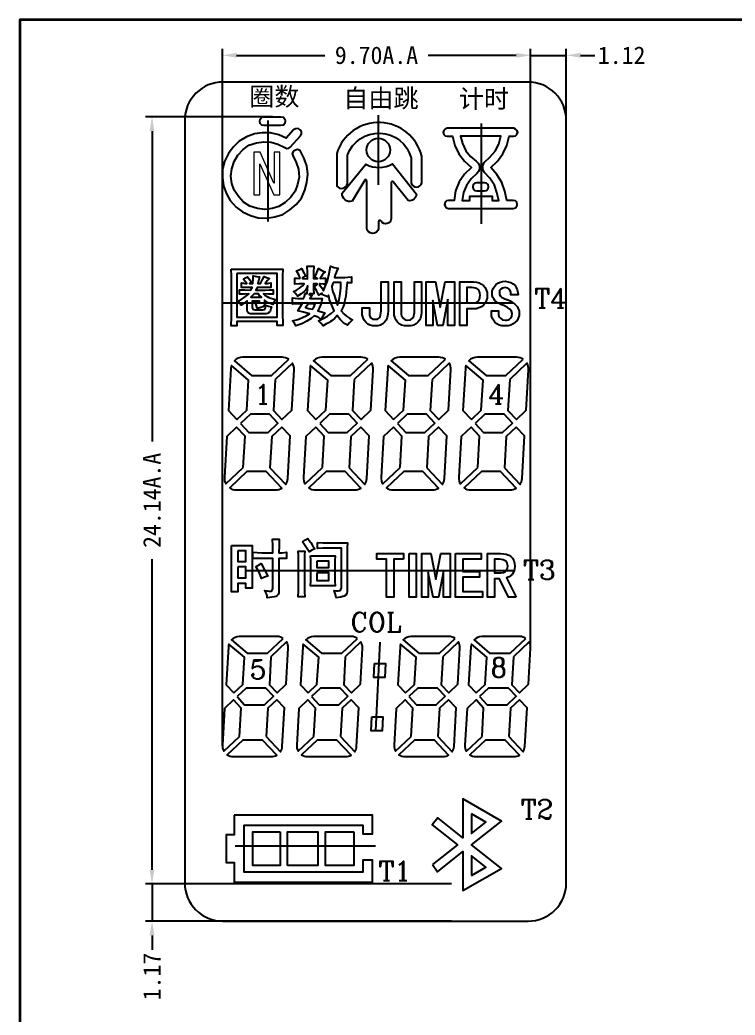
# Model space of a CAD drawing. Header units: millimetres. Extents: x 625 to 800, y 257 to 308.
# Drawn here: x 705.53 to 728.03, y 276.94 to 308.25 of the extents above; entities that cross this region are included whole.
import ezdxf

# ---------------------------------------------------------------- set-up
doc = ezdxf.new("R2010")
doc.units = ezdxf.units.MM
for name, color, linetype in [('B', 4, 'Continuous'), ('DIM', 3, 'Continuous'), ('SEG1', 5, 'Continuous'), ('text', 40, 'Continuous')]:
    doc.layers.add(name, color=color, linetype=linetype)
doc.styles.add('ROMANC', font='romanc', dxfattribs={"width": 0.8, "height": 1})
doc.styles.add('ROMANS', font='romans.shx')
doc.dimstyles.new('小ISO-25', dxfattribs={"dimtxt": 0.55, "dimasz": 0.45, "dimexe": 0.2, "dimexo": 0, "dimgap": 0.2, "dimtad": 0, "dimzin": 1, "dimdsep": 46, "dimtxsty": 'Standard', "dimcen": 0, "dimclrd": 256, "dimclre": 256, "dimclrt": 256, "dimadec": 0, "dimazin": 0, "dimtfac": 1, "dimtmove": 0, "dimatfit": 3, "dimfxl": 1, "dimarcsym": 0})

# ---------------------------------------------------------------- blocks, each defined once
blk = doc.blocks.new('*D30')
at = {"layer": 'DEFPOINTS', "color": 0, "transparency": 16777216}
for p in [(713.479, 305.202), (709.688, 281.062), (719.108, 281.062)]:
    blk.add_point(p, dxfattribs=at)
at = {"layer": 'DIM', "lineweight": -2, "transparency": 16777216}
for p, q in [((713.479, 305.202), (709.488, 305.202)), ((709.688, 304.752), (709.688, 294.982)), ((709.688, 281.512), (709.688, 291.282)), ((719.108, 281.062), (709.488, 281.062))]:
    blk.add_line(p, q, dxfattribs=at)
at = {"layer": 'DIM', "transparency": 16777216}
for points in [[(709.613, 304.752), (709.763, 304.752), (709.688, 305.202)], [(709.613, 281.512), (709.763, 281.512), (709.688, 281.062)]]:
    blk.add_solid(points, dxfattribs=at)
at = {"layer": 'DIM', "transparency": 16777216, "insert": (709.688, 293.132), "char_height": 0.55, "attachment_point": 5, "rotation": 90}
blk.add_mtext('24.14A.A', dxfattribs=at)
blk = doc.blocks.new('*D31')
at = {"layer": 'DEFPOINTS', "color": 0, "transparency": 16777216}
for p in [(719.108, 281.062), (709.688, 279.893), (719.108, 279.893)]:
    blk.add_point(p, dxfattribs=at)
at = {"layer": 'DIM', "lineweight": -2, "transparency": 16777216}
for p, q in [((709.688, 281.512), (709.688, 281.962)), ((719.108, 281.062), (709.488, 281.062)), ((709.688, 281.062), (709.688, 279.893)), ((719.108, 279.893), (709.488, 279.893)), ((709.688, 279.443), (709.688, 278.993))]:
    blk.add_line(p, q, dxfattribs=at)
at = {"layer": 'DIM', "transparency": 16777216}
for points in [[(709.613, 281.512), (709.763, 281.512), (709.688, 281.062)], [(709.613, 279.443), (709.763, 279.443), (709.688, 279.893)]]:
    blk.add_solid(points, dxfattribs=at)
at = {"layer": 'DIM', "transparency": 16777216, "insert": (709.688, 278.152), "char_height": 0.55, "attachment_point": 5, "rotation": 90}
blk.add_mtext('1.17', dxfattribs=at)
blk = doc.blocks.new('*D32')
at = {"layer": 'DEFPOINTS', "color": 0, "transparency": 16777216}
for p in [(721.596, 307.133), (721.596, 288.505), (711.9, 285.412)]:
    blk.add_point(p, dxfattribs=at)
at = {"layer": 'DIM', "lineweight": -2, "transparency": 16777216}
for p, q in [((711.9, 285.412), (711.9, 307.333)), ((721.596, 288.505), (721.596, 307.333)), ((712.35, 307.133), (715.127, 307.133)), ((721.146, 307.133), (718.369, 307.133))]:
    blk.add_line(p, q, dxfattribs=at)
at = {"layer": 'DIM', "transparency": 16777216}
for points in [[(712.35, 307.208), (712.35, 307.058), (711.9, 307.133)], [(721.146, 307.208), (721.146, 307.058), (721.596, 307.133)]]:
    blk.add_solid(points, dxfattribs=at)
at = {"layer": 'DIM', "transparency": 16777216, "insert": (716.748, 307.133), "char_height": 0.55, "attachment_point": 5}
blk.add_mtext('9.70A.A', dxfattribs=at)
blk = doc.blocks.new('*D33')
at = {"layer": 'DEFPOINTS', "color": 0, "transparency": 16777216}
for p in [(722.718, 307.133), (721.596, 288.486), (722.718, 288.486)]:
    blk.add_point(p, dxfattribs=at)
at = {"layer": 'DIM', "lineweight": -2, "transparency": 16777216}
for p, q in [((721.596, 288.486), (721.596, 307.333)), ((722.718, 288.486), (722.718, 307.333)), ((721.146, 307.133), (720.696, 307.133)), ((721.596, 307.133), (722.718, 307.133)), ((723.168, 307.133), (723.618, 307.133))]:
    blk.add_line(p, q, dxfattribs=at)
at = {"layer": 'DIM', "transparency": 16777216}
for points in [[(721.146, 307.208), (721.146, 307.058), (721.596, 307.133)], [(723.168, 307.208), (723.168, 307.058), (722.718, 307.133)]]:
    blk.add_solid(points, dxfattribs=at)
at = {"layer": 'DIM', "transparency": 16777216, "insert": (724.459, 307.133), "char_height": 0.55, "attachment_point": 5}
blk.add_mtext('1.12', dxfattribs=at)

msp = doc.modelspace()

# ---------------------------------------------------------------- linework, layer by layer
at = {"lineweight": 25}
msp.add_lwpolyline([(710.718, 305.093), (710.718, 281.093, 0.414214), (711.918, 279.893), (721.518, 279.893, 0.414214), (722.718, 281.093), (722.718, 305.093, 0.414214), (721.518, 306.293), (711.918, 306.293, 0.414214)], format="xyb", close=True, dxfattribs=at)
for points in [[(713.093, 305.125), (713.14, 305.186), (713.217, 305.202), (713.742, 305.202), (713.819, 305.186), (713.865, 305.125), (713.881, 305.063), (713.865, 304.986), (713.819, 304.939), (713.742, 304.924), (713.217, 304.924), (713.14, 304.939), (713.093, 304.986), (713.078, 305.063)], [(713.556, 302.052), (713.803, 302.129), (714.02, 302.268), (714.22, 302.438), (714.39, 302.639), (714.498, 302.886), (714.56, 303.133), (714.591, 303.395), (714.56, 303.658), (714.467, 303.905), (714.344, 304.136), (714.267, 304.167), (714.205, 304.152), (714.143, 304.121), (714.097, 304.044), (714.112, 303.982), (714.22, 303.766), (714.298, 303.55), (714.313, 303.303), (714.267, 303.071), (714.189, 302.855), (714.051, 302.67), (713.881, 302.5), (713.68, 302.376), (713.464, 302.314), (713.232, 302.284), (713.001, 302.314), (712.769, 302.392), (712.568, 302.515), (712.414, 302.685), (712.275, 302.886), (712.198, 303.102), (712.167, 303.334), (712.198, 303.565), (712.275, 303.797), (712.383, 303.997), (712.553, 304.167), (712.738, 304.306), (712.97, 304.383), (713.201, 304.414), (713.433, 304.399), (713.649, 304.337), (713.865, 304.229), (713.927, 304.198), (713.989, 304.214), (714.035, 304.244), (714.359, 304.6), (714.39, 304.661), (714.39, 304.723), (714.344, 304.785), (714.282, 304.831), (714.205, 304.816), (714.143, 304.785), (713.912, 304.522), (713.68, 304.63), (713.417, 304.692), (713.155, 304.692), (712.908, 304.661), (712.661, 304.569), (712.429, 304.43), (712.244, 304.244), (712.09, 304.044), (711.966, 303.797), (711.904, 303.55), (711.904, 303.287), (711.935, 303.025), (712.028, 302.778), (712.151, 302.562), (712.337, 302.361), (712.537, 302.206), (712.784, 302.098), (713.031, 302.021), (713.294, 302.006)], [(721.162, 304.645), (721.19, 304.714), (721.162, 304.769), (721.12, 304.811), (721.065, 304.839), (718.973, 304.839), (718.903, 304.811), (718.862, 304.769), (718.848, 304.714), (718.862, 304.645), (718.903, 304.603), (718.973, 304.589), (719.139, 304.589), (719.208, 304.298), (719.333, 304.035), (719.513, 303.799), (719.735, 303.605), (719.513, 303.397), (719.347, 303.148), (719.236, 302.871), (719.194, 302.566), (719.014, 302.566), (718.945, 302.552), (718.903, 302.51), (718.889, 302.441), (718.903, 302.386), (718.945, 302.33), (719.014, 302.316), (721.051, 302.316), (721.12, 302.33), (721.162, 302.386), (721.176, 302.441), (721.162, 302.51), (721.12, 302.552), (721.051, 302.566), (720.843, 302.566), (720.788, 302.857), (720.691, 303.134), (720.538, 303.383), (720.344, 303.605), (720.552, 303.799), (720.719, 304.035), (720.843, 304.298), (720.926, 304.589), (721.065, 304.589), (721.12, 304.603)], [(720.095, 303.55), (720.095, 303.661), (720.137, 303.758), (720.317, 303.924), (720.483, 304.118), (720.594, 304.34), (720.663, 304.589), (719.388, 304.589), (719.458, 304.354), (719.555, 304.132), (719.707, 303.952), (719.887, 303.799), (719.956, 303.73), (719.984, 303.647), (719.984, 303.564), (719.956, 303.481), (719.901, 303.411), (719.721, 303.245), (719.582, 303.037), (719.485, 302.815), (719.444, 302.566), (719.679, 302.566), (719.679, 302.704), (720.386, 302.704), (720.386, 302.566), (720.594, 302.566), (720.538, 302.815), (720.455, 303.051), (720.317, 303.273), (720.137, 303.453)], [(719.846, 303.106), (719.79, 303.065), (719.776, 302.995), (719.79, 302.94), (719.846, 302.885), (719.901, 302.871), (720.15, 302.871), (720.206, 302.885), (720.261, 302.94), (720.275, 302.995), (720.261, 303.065), (720.206, 303.106), (720.15, 303.12), (719.901, 303.12)]]:
    msp.add_lwpolyline(points, close=True)
at = {"ltscale": 0.5}
for points in [[(717.836, 303.909), (717.836, 303.117, 0.793222), (718.172, 303.125), (718.172, 303.95, 0.766049), (715.498, 304.043), (715.498, 303.02, 0.646609), (715.834, 303.103), (715.834, 303.989, -0.735139)], [(716.441, 301.702), (716.441, 303.19, 0.76026), (716.379, 303.207), (715.982, 302.548, -0.547326), (715.672, 302.798), (716.412, 303.704, 0.248585), (717.251, 303.718), (718.003, 302.769, -0.476042), (717.74, 302.561), (717.272, 303.15, 0.710564), (717.212, 303.129), (717.212, 301.998, -0.737961), (716.894, 301.915, 0.79234), (716.811, 301.896), (716.811, 301.685, -0.871206)], [(713.989, 297.572, 0.147683), (713.78, 297.635), (712.549, 297.635, 0.201338), (712.279, 297.522), (712.82, 297.059), (713.447, 297.059)], [(716.477, 297.572, 0.147683), (716.268, 297.635), (715.037, 297.635, 0.201338), (714.767, 297.522), (715.308, 297.059), (715.934, 297.059)], [(718.92, 297.572, 0.147683), (718.711, 297.635), (717.479, 297.635, 0.201338), (717.21, 297.522), (717.75, 297.059), (718.377, 297.059)], [(721.363, 297.572, 0.147683), (721.154, 297.635), (719.922, 297.635, 0.201338), (719.652, 297.522), (720.193, 297.059), (720.82, 297.059)], [(712.358, 295.673), (712.669, 295.966), (712.727, 296.914), (712.19, 297.375, 0.063852), (712.172, 297.28), (712.091, 295.959)], [(713.563, 296.935), (713.509, 295.959), (713.774, 295.678), (714.087, 295.974), (714.158, 297.236, 0.147647), (714.106, 297.448)], [(714.845, 295.673), (715.157, 295.966), (715.215, 296.914), (714.677, 297.375, 0.063852), (714.659, 297.28), (714.579, 295.959)], [(716.051, 296.935), (715.997, 295.959), (716.262, 295.678), (716.575, 295.974), (716.645, 297.236, 0.147647), (716.594, 297.448)], [(717.288, 295.673), (717.599, 295.966), (717.657, 296.914), (717.12, 297.375, 0.063852), (717.102, 297.28), (717.021, 295.959)], [(718.494, 296.935), (718.439, 295.959), (718.705, 295.678), (719.018, 295.974), (719.088, 297.236, 0.147647), (719.037, 297.448)], [(719.731, 295.673), (720.042, 295.966), (720.1, 296.914), (719.563, 297.375, 0.063852), (719.545, 297.28), (719.464, 295.959)], [(720.937, 296.935), (720.882, 295.959), (721.148, 295.678), (721.46, 295.974), (721.531, 297.236, 0.147647), (721.48, 297.448)], [(712.558, 294.161), (712.615, 295.148), (712.35, 295.432), (712.037, 295.138), (711.963, 293.861, 0.147935), (712.014, 293.648)], [(713.397, 294.154), (713.893, 293.629, 0.133239), (713.955, 293.817), (714.032, 295.158), (713.767, 295.438), (713.454, 295.142)], [(715.045, 294.161), (715.103, 295.148), (714.838, 295.432), (714.525, 295.138), (714.45, 293.861, 0.147935), (714.502, 293.648)], [(715.885, 294.154), (716.38, 293.629, 0.133239), (716.443, 293.817), (716.52, 295.158), (716.255, 295.438), (715.942, 295.142)], [(717.488, 294.161), (717.546, 295.148), (717.28, 295.432), (716.968, 295.138), (716.893, 293.861, 0.147935), (716.944, 293.648)], [(718.328, 294.154), (718.823, 293.629, 0.133239), (718.886, 293.817), (718.963, 295.158), (718.698, 295.438), (718.384, 295.142)], [(719.931, 294.161), (719.988, 295.148), (719.723, 295.432), (719.41, 295.138), (719.336, 293.861, 0.147935), (719.387, 293.648)], [(720.771, 294.154), (721.266, 293.629, 0.133239), (721.329, 293.817), (721.406, 295.158), (721.141, 295.438), (720.827, 295.142)], [(712.674, 294.037), (712.131, 293.524, 0.147935), (712.34, 293.461), (713.578, 293.461, 0.133239), (713.769, 293.512), (713.274, 294.037)], [(715.162, 294.037), (714.618, 293.524, 0.147935), (714.828, 293.461), (716.066, 293.461, 0.133239), (716.257, 293.512), (715.761, 294.037)], [(717.605, 294.037), (717.061, 293.524, 0.147935), (717.271, 293.461), (718.509, 293.461, 0.133239), (718.7, 293.512), (718.204, 294.037)], [(720.048, 294.037), (719.504, 293.524, 0.147935), (719.713, 293.461), (720.951, 293.461, 0.133239), (721.142, 293.512), (720.647, 294.037)], [(713.816, 288.79, 0.147683), (713.627, 288.847), (712.431, 288.847, 0.201338), (712.187, 288.744), (712.676, 288.325), (713.325, 288.325)], [(716.153, 288.79, 0.147683), (715.964, 288.847), (714.769, 288.847, 0.201338), (714.524, 288.744), (715.014, 288.325), (715.662, 288.325)], [(719.218, 288.79, 0.147683), (719.029, 288.847), (717.833, 288.847, 0.201338), (717.589, 288.744), (718.078, 288.325), (718.727, 288.325)], [(721.444, 288.79, 0.147683), (721.254, 288.847), (720.059, 288.847, 0.201338), (719.815, 288.744), (720.304, 288.325), (720.952, 288.325)], [(712.258, 287.072), (712.54, 287.336), (712.592, 288.195), (712.106, 288.611, 0.063852), (712.09, 288.526), (712.017, 287.33)], [(713.43, 288.213), (713.381, 287.33), (713.621, 287.076), (713.904, 287.344), (713.968, 288.486, 0.147647), (713.922, 288.678)], [(714.596, 287.072), (714.877, 287.336), (714.93, 288.195), (714.444, 288.611, 0.063852), (714.427, 288.526), (714.354, 287.33)], [(715.768, 288.213), (715.719, 287.33), (715.959, 287.076), (716.242, 287.344), (716.306, 288.486, 0.147647), (716.259, 288.678)], [(717.66, 287.072), (717.942, 287.336), (717.994, 288.195), (717.508, 288.611, 0.063852), (717.492, 288.526), (717.419, 287.33)], [(718.832, 288.213), (718.783, 287.33), (719.023, 287.076), (719.306, 287.344), (719.37, 288.486, 0.147647), (719.324, 288.678)], [(719.886, 287.072), (720.167, 287.336), (720.22, 288.195), (719.734, 288.611, 0.063852), (719.717, 288.526), (719.644, 287.33)], [(721.058, 288.213), (721.009, 287.33), (721.249, 287.076), (721.532, 287.344), (721.596, 288.486, 0.147647), (721.549, 288.678)], [(712.439, 285.703), (712.491, 286.597), (712.251, 286.854), (711.968, 286.587), (711.901, 285.432, 0.147935), (711.947, 285.239)], [(713.28, 285.697), (713.728, 285.222, 0.133239), (713.785, 285.392), (713.855, 286.605), (713.615, 286.859), (713.331, 286.591)], [(714.776, 285.703), (714.828, 286.597), (714.589, 286.854), (714.305, 286.587), (714.238, 285.432, 0.147935), (714.284, 285.239)], [(715.618, 285.697), (716.066, 285.222, 0.133239), (716.123, 285.392), (716.192, 286.605), (715.952, 286.859), (715.669, 286.591)], [(717.841, 285.703), (717.893, 286.597), (717.653, 286.854), (717.37, 286.587), (717.303, 285.432, 0.147935), (717.349, 285.239)], [(718.682, 285.697), (719.13, 285.222, 0.133239), (719.187, 285.392), (719.256, 286.605), (719.017, 286.859), (718.733, 286.591)], [(720.067, 285.703), (720.118, 286.597), (719.879, 286.854), (719.595, 286.587), (719.528, 285.432, 0.147935), (719.575, 285.239)], [(720.908, 285.697), (721.356, 285.222, 0.133239), (721.413, 285.392), (721.482, 286.605), (721.242, 286.859), (720.959, 286.591)], [(712.545, 285.591), (712.053, 285.127, 0.147935), (712.242, 285.07), (713.444, 285.07, 0.133239), (713.616, 285.117), (713.168, 285.591)], [(714.882, 285.591), (714.39, 285.127, 0.147935), (714.58, 285.07), (715.781, 285.07, 0.133239), (715.954, 285.117), (715.506, 285.591)], [(717.947, 285.591), (717.455, 285.127, 0.147935), (717.644, 285.07), (718.845, 285.07, 0.133239), (719.018, 285.117), (718.57, 285.591)], [(720.172, 285.591), (719.68, 285.127, 0.147935), (719.87, 285.07), (721.071, 285.07, 0.133239), (721.244, 285.117), (720.796, 285.591)]]:
    msp.add_lwpolyline(points, format="xyb", close=True, dxfattribs=at)
for points in [[(712.175, 300.409), (713.805, 300.409), (713.797, 300.192), (713.797, 299.967), (713.797, 299.14), (713.797, 299.027), (713.797, 298.907), (713.805, 298.778), (713.805, 298.634), (713.62, 298.634), (713.62, 298.754), (712.359, 298.754), (712.359, 298.626), (712.175, 298.626), (712.183, 298.891), (712.183, 299.148), (712.183, 299.967), (712.183, 300.184), (712.175, 300.409)], [(712.359, 300.264), (712.359, 298.899), (713.62, 298.899), (713.62, 300.264), (712.359, 300.264)], [(715.388, 299.983), (715.363, 299.919), (715.347, 299.871), (715.347, 299.838), (715.355, 299.774), (715.379, 299.694), (715.412, 299.597), (715.444, 299.493), (715.476, 299.397), (715.5, 299.324), (715.524, 299.268), (715.572, 299.437), (715.604, 299.638), (715.628, 299.822), (715.628, 299.983), (715.388, 299.983)], [(717.117, 299.098), (717.109, 298.987), (717.085, 298.884), (717.054, 298.804), (716.998, 298.733), (716.943, 298.685), (716.871, 298.646), (716.792, 298.622), (716.705, 298.622), (716.618, 298.622), (716.546, 298.646), (716.475, 298.677), (716.412, 298.733), (716.364, 298.796), (716.324, 298.876), (716.301, 298.971), (716.301, 299.09), (716.301, 299.193), (716.523, 299.193), (716.523, 299.066), (716.523, 299.003), (716.531, 298.947), (716.546, 298.907), (716.57, 298.876), (716.626, 298.836), (716.697, 298.828), (716.737, 298.828), (716.776, 298.836), (716.816, 298.852), (716.84, 298.884), (716.863, 298.915), (716.879, 298.963), (716.887, 299.026), (716.895, 299.098), (716.895, 300.009), (717.117, 300.009), (717.117, 299.098)], [(718.164, 299.05), (718.156, 298.955), (718.132, 298.868), (718.1, 298.796), (718.053, 298.733), (717.997, 298.685), (717.926, 298.646), (717.831, 298.622), (717.735, 298.622), (717.632, 298.622), (717.537, 298.646), (717.466, 298.685), (717.41, 298.733), (717.363, 298.796), (717.331, 298.868), (717.307, 298.955), (717.307, 299.05), (717.307, 300.009), (717.529, 300.009), (717.529, 299.042), (717.529, 298.987), (717.537, 298.931), (717.561, 298.892), (717.585, 298.86), (717.648, 298.812), (717.735, 298.804), (717.815, 298.812), (717.878, 298.86), (717.902, 298.892), (717.926, 298.931), (717.934, 298.987), (717.942, 299.042), (717.942, 300.009), (718.164, 300.009), (718.164, 299.05)], [(720.233, 299.589), (720.225, 299.494), (720.201, 299.407), (720.161, 299.335), (720.114, 299.272), (720.05, 299.224), (719.971, 299.185), (719.884, 299.161), (719.789, 299.161), (719.591, 299.161), (719.591, 298.638), (719.369, 298.638), (719.369, 300.009), (719.797, 300.009), (719.892, 300.001), (719.979, 299.978), (720.05, 299.938), (720.114, 299.89), (720.161, 299.827), (720.201, 299.756), (720.225, 299.676), (720.233, 299.589)], [(721.239, 299.034), (721.232, 298.947), (721.208, 298.86), (721.168, 298.788), (721.113, 298.733), (721.049, 298.685), (720.978, 298.646), (720.891, 298.622), (720.796, 298.622), (720.692, 298.622), (720.605, 298.646), (720.534, 298.685), (720.471, 298.733), (720.423, 298.796), (720.383, 298.868), (720.36, 298.939), (720.36, 299.026), (720.36, 299.098), (720.582, 299.098), (720.582, 299.034), (720.582, 298.979), (720.597, 298.931), (720.613, 298.892), (720.645, 298.86), (720.708, 298.812), (720.796, 298.804), (720.843, 298.804), (720.891, 298.812), (720.93, 298.836), (720.962, 298.86), (721.002, 298.931), (721.018, 299.01), (720.994, 299.082), (720.946, 299.145), (720.867, 299.201), (720.748, 299.264), (720.661, 299.296), (720.589, 299.335), (720.526, 299.375), (720.471, 299.423), (720.439, 299.47), (720.407, 299.518), (720.391, 299.581), (720.391, 299.637), (720.391, 299.716), (720.415, 299.795), (720.455, 299.859), (720.502, 299.914), (720.566, 299.962), (720.637, 299.993), (720.708, 300.017), (720.796, 300.025), (720.891, 300.009), (720.978, 299.986), (721.049, 299.946), (721.105, 299.89), (721.144, 299.827), (721.176, 299.756), (721.192, 299.676), (721.2, 299.597), (720.978, 299.597), (720.97, 299.692), (720.93, 299.764), (720.907, 299.787), (720.875, 299.811), (720.835, 299.819), (720.796, 299.827), (720.716, 299.811), (720.661, 299.779), (720.621, 299.732), (720.613, 299.661), (720.621, 299.605), (720.653, 299.557), (720.677, 299.526), (720.724, 299.502), (720.788, 299.47), (720.875, 299.439), (720.954, 299.407), (721.025, 299.359), (721.089, 299.32), (721.136, 299.264), (721.184, 299.217), (721.208, 299.161), (721.232, 299.098), (721.239, 299.034)], [(720.011, 299.589), (720.003, 299.653), (719.987, 299.7), (719.971, 299.74), (719.939, 299.771), (719.908, 299.795), (719.86, 299.811), (719.805, 299.819), (719.749, 299.827), (719.591, 299.827), (719.591, 299.343), (719.749, 299.343), (719.805, 299.343), (719.86, 299.351), (719.908, 299.367), (719.939, 299.391), (719.971, 299.423), (719.987, 299.462), (720.003, 299.518), (720.011, 299.589)], [(712.896, 299.625), (712.851, 299.573), (712.799, 299.521), (713.132, 299.521), (713.081, 299.558), (713.036, 299.625), (712.896, 299.625)], [(714.592, 299.316), (714.56, 299.252), (714.512, 299.196), (714.608, 299.172), (714.729, 299.148), (714.777, 299.212), (714.817, 299.316), (714.592, 299.316)], [(712.863, 291.499), (712.999, 291.491), (713.142, 291.483), (713.31, 291.483), (713.485, 291.483), (713.485, 291.698), (713.477, 291.914), (713.684, 291.914), (713.684, 291.706), (713.676, 291.483), (713.78, 291.483), (713.916, 291.499), (713.916, 291.3), (713.78, 291.307), (713.676, 291.307), (713.676, 290.279), (713.676, 290.223), (713.653, 290.175), (713.621, 290.135), (713.581, 290.111), (713.525, 290.095), (713.461, 290.087), (713.389, 290.071), (713.31, 290.063), (713.31, 290.119), (713.294, 290.175), (713.27, 290.231), (713.23, 290.295), (713.31, 290.287), (713.365, 290.279), (713.413, 290.279), (713.437, 290.279), (713.461, 290.287), (713.469, 290.303), (713.477, 290.326), (713.485, 290.358), (713.485, 291.307), (713.158, 291.307), (712.863, 291.3), (712.863, 291.499)], [(714.426, 291.826), (714.514, 291.89), (714.586, 291.93), (714.634, 291.874), (714.681, 291.802), (714.737, 291.714), (714.809, 291.611), (714.713, 291.563), (714.626, 291.507), (714.53, 291.674), (714.426, 291.826)], [(712.185, 291.714), (712.839, 291.714), (712.839, 291.563), (712.839, 291.395), (712.839, 291.22), (712.839, 291.02), (712.839, 290.821), (712.839, 290.653), (712.839, 290.502), (712.839, 290.366), (712.64, 290.366), (712.64, 290.518), (712.392, 290.518), (712.392, 290.255), (712.185, 290.255), (712.193, 290.637), (712.193, 291.004), (712.193, 291.363), (712.185, 291.714)], [(712.392, 291.539), (712.392, 291.212), (712.64, 291.212), (712.64, 291.539), (712.392, 291.539)], [(714.482, 290.43), (714.482, 290.263), (714.49, 290.095), (714.283, 290.095), (714.291, 290.271), (714.291, 290.438), (714.291, 291.244), (714.291, 291.395), (714.283, 291.531), (714.49, 291.531), (714.482, 291.411), (714.482, 291.292), (714.482, 290.43)], [(714.889, 291.81), (715.056, 291.794), (715.224, 291.794), (715.838, 291.794), (715.83, 291.642), (715.83, 291.483), (715.83, 290.342), (715.83, 290.263), (715.814, 290.199), (715.782, 290.151), (715.734, 290.119), (715.615, 290.087), (715.479, 290.063), (715.463, 290.175), (715.415, 290.295), (715.487, 290.287), (715.543, 290.287), (715.583, 290.295), (715.607, 290.295), (715.631, 290.326), (715.647, 290.382), (715.647, 291.627), (715.232, 291.627), (715.056, 291.627), (714.889, 291.619), (714.889, 291.81)], [(714.674, 291.387), (715.447, 291.387), (715.439, 291.244), (715.439, 291.116), (715.439, 290.709), (715.439, 290.59), (715.447, 290.446), (714.674, 290.446), (714.681, 290.598), (714.681, 290.717), (714.681, 291.116), (714.681, 291.244), (714.674, 291.387)], [(714.873, 291.22), (714.873, 291.02), (715.248, 291.02), (715.248, 291.22), (714.873, 291.22)], [(717.599, 291.278), (717.289, 291.278), (717.289, 290.086), (717.066, 290.086), (717.066, 291.278), (716.756, 291.278), (716.756, 291.461), (717.599, 291.461), (717.599, 291.278)], [(721.137, 290.086), (720.898, 290.086), (720.62, 290.666), (720.461, 290.666), (720.461, 290.086), (720.238, 290.086), (720.238, 291.461), (720.652, 291.461), (720.739, 291.453), (720.827, 291.437), (720.906, 291.406), (720.97, 291.366), (721.025, 291.31), (721.065, 291.239), (721.089, 291.159), (721.097, 291.056), (721.089, 290.984), (721.073, 290.913), (721.049, 290.849), (721.01, 290.801), (720.922, 290.73), (720.835, 290.69), (721.137, 290.086)], [(720.874, 291.064), (720.866, 291.103), (720.858, 291.151), (720.835, 291.183), (720.811, 291.215), (720.771, 291.239), (720.731, 291.262), (720.676, 291.27), (720.612, 291.278), (720.461, 291.278), (720.461, 290.849), (720.66, 290.849), (720.739, 290.857), (720.803, 290.889), (720.835, 290.921), (720.85, 290.96), (720.866, 291), (720.874, 291.064)], [(712.392, 291.044), (712.392, 290.693), (712.64, 290.693), (712.64, 291.044), (712.392, 291.044)], [(712.951, 291.052), (713.038, 291.092), (713.126, 291.14), (713.23, 290.949), (713.326, 290.749), (713.23, 290.717), (713.134, 290.669), (713.054, 290.869), (712.951, 291.052)], [(714.873, 290.853), (714.873, 290.614), (715.248, 290.614), (715.248, 290.853), (714.873, 290.853)]]:
    msp.add_lwpolyline(points, dxfattribs=at)
for points in [[(714.769, 300.103), (714.881, 300.111), (714.895, 300.111), (714.881, 300.117), (714.809, 300.141), (714.865, 300.269), (714.922, 300.422), (715.034, 300.366), (715.13, 300.326), (715.082, 300.277), (715.042, 300.221), (715.01, 300.165), (714.978, 300.111), (714.978, 300.111), (715.066, 300.12), (715.147, 300.12), (715.147, 299.935), (715.066, 299.935), (714.978, 299.943), (714.96, 299.943), (714.96, 299.913), (715.026, 299.814), (715.079, 299.725), (715.114, 299.806), (715.203, 300.039), (715.259, 300.272), (715.299, 300.497), (715.42, 300.457), (715.54, 300.433), (715.5, 300.36), (715.476, 300.296), (715.452, 300.232), (715.428, 300.144), (715.757, 300.144), (715.845, 300.152), (715.966, 300.16), (715.966, 299.975), (715.91, 299.975), (715.869, 299.975), (715.837, 299.983), (715.821, 299.983), (715.813, 299.903), (715.805, 299.806), (715.797, 299.686), (715.781, 299.557), (715.757, 299.429), (715.733, 299.308), (715.685, 299.196), (715.636, 299.091), (715.717, 298.995), (715.805, 298.923), (715.902, 298.859), (715.998, 298.81), (715.902, 298.722), (715.837, 298.642), (715.765, 298.69), (715.701, 298.73), (715.653, 298.77), (715.612, 298.81), (715.556, 298.883), (715.508, 298.947), (715.436, 298.867), (715.355, 298.794), (715.299, 298.762), (715.235, 298.722), (715.155, 298.674), (715.066, 298.626), (715.002, 298.706), (714.922, 298.778), (715.074, 298.85), (715.203, 298.931), (715.323, 299.011), (715.412, 299.099), (715.339, 299.268), (715.275, 299.437), (715.259, 299.509), (715.238, 299.592), (715.219, 299.533), (715.13, 299.565), (715.026, 299.605), (715.044, 299.647), (715.026, 299.638), (714.938, 299.589), (714.865, 299.734), (714.785, 299.854), (714.857, 299.903), (714.883, 299.923), (714.883, 299.943), (714.881, 299.943), (714.769, 299.943), (714.769, 299.782), (714.777, 299.63), (714.645, 299.63), (714.634, 299.607), (714.721, 299.573), (714.681, 299.525), (714.649, 299.485), (714.93, 299.485), (715.042, 299.485), (715.018, 299.373), (714.986, 299.276), (714.946, 299.18), (714.906, 299.091), (715.018, 299.059), (715.122, 299.027), (715.058, 298.931), (715.01, 298.834), (714.914, 298.891), (714.793, 298.939), (714.689, 298.85), (714.56, 298.77), (714.4, 298.69), (714.207, 298.626), (714.167, 298.706), (714.102, 298.778), (714.271, 298.826), (714.416, 298.883), (714.536, 298.939), (714.641, 299.003), (714.456, 299.051), (714.279, 299.099), (714.335, 299.196), (714.408, 299.316), (714.343, 299.316), (714.279, 299.316), (714.199, 299.316), (714.102, 299.308), (714.102, 299.501), (714.279, 299.485), (714.456, 299.485), (714.48, 299.549), (714.504, 299.654), (714.561, 299.633), (714.57, 299.651), (714.576, 299.758), (714.576, 299.879), (714.576, 299.838), (714.56, 299.806), (714.528, 299.758), (714.488, 299.718), (714.384, 299.63), (714.263, 299.557), (714.207, 299.63), (714.143, 299.702), (714.231, 299.742), (714.327, 299.806), (714.416, 299.879), (714.472, 299.943), (714.327, 299.943), (714.175, 299.935), (714.175, 300.12), (714.255, 300.12), (714.342, 300.111), (714.342, 300.141), (714.303, 300.229), (714.231, 300.35), (714.311, 300.382), (714.392, 300.422), (714.464, 300.294), (714.52, 300.181), (714.44, 300.141), (714.419, 300.131), (714.419, 300.111), (714.456, 300.111), (714.576, 300.103), (714.576, 300.312), (714.568, 300.497), (714.777, 300.497), (714.769, 300.312)], [(712.873, 300.084), (712.873, 300.195), (712.977, 300.18), (713.073, 300.165), (713.044, 300.077), (713.021, 299.958), (713.095, 299.958), (713.162, 300.077), (713.214, 300.18), (713.288, 300.143), (713.384, 300.114), (713.317, 300.047), (713.251, 299.958), (713.28, 299.958), (713.317, 299.958), (713.362, 299.966), (713.421, 299.973), (713.421, 299.832), (713.31, 299.832), (713.229, 299.832), (712.999, 299.832), (712.977, 299.781), (712.955, 299.744), (713.251, 299.744), (713.369, 299.751), (713.503, 299.758), (713.503, 299.618), (713.355, 299.618), (713.192, 299.625), (713.236, 299.588), (713.31, 299.544), (713.362, 299.514), (713.421, 299.492), (713.495, 299.47), (713.577, 299.447), (713.517, 299.366), (713.488, 299.292), (713.406, 299.322), (713.34, 299.351), (713.28, 299.388), (713.229, 299.433), (713.229, 299.359), (713.229, 299.314), (713.221, 299.277), (713.206, 299.248), (713.184, 299.225), (713.147, 299.211), (713.11, 299.196), (713.051, 299.181), (712.992, 299.174), (712.97, 299.255), (712.94, 299.336), (712.999, 299.336), (713.036, 299.344), (713.066, 299.351), (713.073, 299.366), (713.073, 299.396), (712.836, 299.396), (712.836, 299.196), (712.844, 299.166), (712.859, 299.144), (712.888, 299.137), (712.933, 299.129), (713.169, 299.129), (713.214, 299.137), (713.236, 299.151), (713.251, 299.166), (713.258, 299.188), (713.258, 299.225), (713.258, 299.277), (713.347, 299.24), (713.443, 299.218), (713.429, 299.166), (713.414, 299.114), (713.399, 299.077), (713.377, 299.048), (713.355, 299.025), (713.325, 299.011), (713.28, 299.003), (713.236, 298.996), (712.851, 298.996), (712.777, 299.003), (712.725, 299.025), (712.688, 299.063), (712.681, 299.122), (712.681, 299.41), (712.599, 299.344), (712.496, 299.277), (712.451, 299.344), (712.392, 299.403), (712.496, 299.455), (712.585, 299.514), (712.666, 299.573), (712.733, 299.625), (712.592, 299.618), (712.444, 299.618), (712.444, 299.758), (712.607, 299.751), (712.792, 299.744), (712.814, 299.795), (712.836, 299.832), (712.651, 299.832), (712.503, 299.832), (712.503, 299.973), (712.562, 299.966), (712.607, 299.958), (712.644, 299.958), (712.666, 299.958), (712.622, 300.017), (712.57, 300.084), (712.629, 300.128), (712.696, 300.165), (712.762, 300.069), (712.814, 299.98), (712.755, 299.958), (712.859, 299.958)], [(718.996, 299.458), (718.837, 298.638), (718.671, 298.638), (718.52, 299.417), (718.52, 298.638), (718.314, 298.638), (718.314, 300.009), (718.6, 300.009), (718.754, 299.207), (718.909, 300.009), (719.202, 300.009), (719.202, 298.638), (718.996, 298.638)], [(712.474, 295.549), (712.738, 295.265), (713.337, 295.265), (713.65, 295.561), (713.385, 295.842), (712.785, 295.842)], [(714.962, 295.549), (715.226, 295.265), (715.825, 295.265), (716.138, 295.561), (715.873, 295.842), (715.273, 295.842)], [(717.404, 295.549), (717.669, 295.265), (718.268, 295.265), (718.581, 295.561), (718.316, 295.842), (717.716, 295.842)], [(719.847, 295.549), (720.111, 295.265), (720.71, 295.265), (721.024, 295.561), (720.759, 295.842), (720.159, 295.842)], [(717.773, 291.461), (717.996, 291.461), (717.996, 290.086), (717.773, 290.086)], [(718.855, 290.908), (718.695, 290.086), (718.528, 290.086), (718.377, 290.867), (718.377, 290.086), (718.171, 290.086), (718.171, 291.461), (718.457, 291.461), (718.612, 290.656), (718.767, 291.461), (719.061, 291.461), (719.061, 290.086), (718.855, 290.086)], [(719.236, 291.461), (720.039, 291.461), (720.039, 291.278), (719.459, 291.278), (719.459, 290.897), (719.992, 290.897), (719.992, 290.714), (719.459, 290.714), (719.459, 290.268), (720.079, 290.268), (720.079, 290.086), (719.236, 290.086)], [(716.686, 288.003), (717.028, 288.003), (717.006, 287.561), (716.664, 287.561)], [(712.363, 286.959), (712.602, 286.703), (713.226, 286.703), (713.509, 286.971), (713.269, 287.224), (712.645, 287.224)], [(714.701, 286.959), (714.94, 286.703), (715.563, 286.703), (715.847, 286.971), (715.607, 287.224), (714.983, 287.224)], [(717.765, 286.959), (718.004, 286.703), (718.628, 286.703), (718.911, 286.971), (718.671, 287.224), (718.047, 287.224)], [(719.991, 286.959), (720.23, 286.703), (720.853, 286.703), (721.137, 286.971), (720.897, 287.224), (720.273, 287.224)], [(716.603, 286.32), (716.945, 286.32), (716.924, 285.878), (716.581, 285.878)], [(718.509, 281.672), (718.669, 281.449), (719.464, 282.08), (719.464, 280.855), (720.677, 281.553), (719.738, 282.297), (720.677, 283.042), (719.464, 283.74), (719.464, 282.515), (718.674, 283.142), (718.503, 282.928), (719.298, 282.297)], [(712.277, 283.223), (712.277, 282.607), (712.025, 282.607), (712.025, 281.737), (712.277, 281.737), (712.277, 281.122), (716.627, 281.122), (716.627, 281.808), (716.317, 281.808), (716.317, 281.432), (712.59, 281.432), (712.59, 282.913), (716.317, 282.913), (716.317, 282.644), (716.627, 282.644), (716.627, 283.223)], [(719.738, 283.266), (719.738, 282.647), (720.191, 283.006)], [(713.719, 282.703), (713.719, 281.642), (712.863, 281.642), (712.863, 282.703)], [(713.952, 281.642), (713.952, 282.703), (714.907, 282.703), (714.907, 281.642)], [(716.032, 282.703), (716.032, 281.642), (715.141, 281.642), (715.141, 282.703)], [(719.738, 281.329), (720.191, 281.589), (719.738, 281.948)]]:
    msp.add_lwpolyline(points, close=True, dxfattribs=at)
msp.add_circle((716.806, 304.155), 0.37, dxfattribs=at)
at = {"layer": 'B', "lineweight": 35}
msp.add_lwpolyline([(705.533, 259.694), (775.132, 259.694), (775.132, 308.248), (705.533, 308.248)], close=True, dxfattribs=at)
at = {"layer": 'SEG1', "color": 0, "lineweight": 0}
msp.add_lwpolyline([(713.074, 303.72), (713.081, 303.72), (713.515, 302.743), (713.712, 302.743), (713.712, 304.09), (713.53, 304.09), (713.53, 303.113), (713.522, 303.113), (713.089, 304.09), (712.893, 304.09), (712.893, 302.743), (713.074, 302.743)], close=True, dxfattribs=at)
at = {"layer": 'text', "ltscale": 0.5}
for p, q in [((713.338, 301.902), (713.338, 305.087)), ((716.806, 303.064), (716.806, 305.246)), ((720.054, 301.833), (720.054, 304.988)), ((721.057, 299.339), (711.872, 299.339)), ((721.073, 290.913), (712.64, 290.913)), ((716.852, 288.668), (716.715, 285.878)), ((712.305, 282.263), (716.717, 282.263))]:
    msp.add_line(p, q, dxfattribs=at)

# ---------------------------------------------------------------- texts
at = {"layer": 'text', "ltscale": 0.5, "style": 'ROMANC'}
for s, p in [('T4', (721.713, 299.185)), ('1', (712.911, 296.168)), ('4', (720.256, 296.171)), ('T3', (721.362, 290.64)), ('COL', (715.927, 288.996)), ('5', (712.764, 287.508)), ('8', (720.331, 287.567)), ('T2', (721.29, 283.11)), ('T1', (716.815, 281.172))]:
    msp.add_text(s, height=0.608, dxfattribs=at).set_placement(p)
at = {"layer": 'text', "ltscale": 0.5, "char_height": 0.58019, "width": 17.90608, "attachment_point": 1, "style": 'ROMANS'}
for s, insert in [('{\\fSimSun|b0|i0|c134|p54;圈数}', (712.743, 306.127)), ('{\\fSimSun|b0|i0|c134|p54;自由跳}', (715.7, 306.074)), ('{\\fSimSun|b0|i0|c134|p54;计时}', (719.336, 306.059))]:
    msp.add_mtext(s, dxfattribs=dict(at, insert=insert))

# ---------------------------------------------------------------- dimensions: what is measured, and where the dimension line sits
at = {"layer": 'DIM'}
dim = msp.add_linear_dim(base=(721.596, 307.133), p1=(711.9, 285.412), p2=(721.596, 288.505), text='<>A.A', dimstyle='小ISO-25', dxfattribs=at)
dim.commit()
dim.dimension.update_dxf_attribs({"geometry": '*D32', "text_midpoint": (716.748, 307.133)})
dim = msp.add_linear_dim(base=(722.718, 307.133), p1=(721.596, 288.486), p2=(722.718, 288.486), dimstyle='小ISO-25', dxfattribs=at)
dim.commit()
dim.dimension.update_dxf_attribs({"geometry": '*D33', "text_midpoint": (724.459, 307.133)})
dim = msp.add_linear_dim(base=(709.688, 281.062), p1=(713.479, 305.202), p2=(719.108, 281.062), angle=90, text='<>A.A', dimstyle='小ISO-25', dxfattribs=at)
dim.commit()
dim.dimension.update_dxf_attribs({"geometry": '*D30', "text_midpoint": (709.688, 293.132)})
dim = msp.add_linear_dim(base=(709.688, 279.893), p1=(719.108, 281.062), p2=(719.108, 279.893), angle=90, dimstyle='小ISO-25', dxfattribs=at)
dim.commit()
dim.dimension.update_dxf_attribs({"geometry": '*D31', "text_midpoint": (709.688, 278.152)})

doc.saveas('drawing.dxf')
